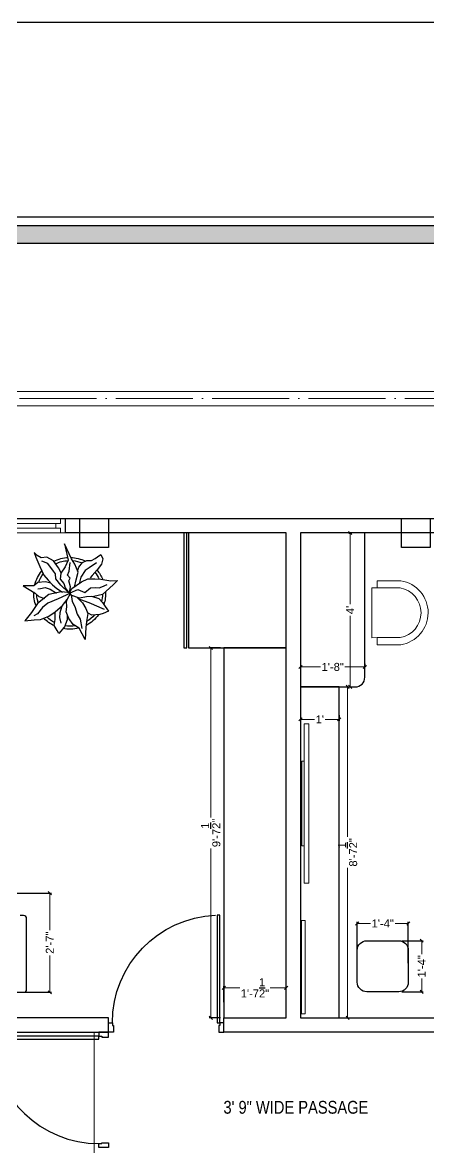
# Model space of a CAD drawing. Header units: millimetres. Extents: x 56222 to 3066687, y -650199 to -121287.
# Drawn here: x 142334.4 to 142461.3, y -176425.5 to -176074 of the extents above; entities that cross this region are included whole.
import ezdxf

# ---------------------------------------------------------------- set-up
doc = ezdxf.new("R2010")
doc.units = ezdxf.units.MM
doc.header["$MEASUREMENT"] = 0
doc.header["$PDMODE"] = 35
doc.linetypes.add('ACAD_ISO04W100', pattern=[30, 24, -3, 0, -3])
doc.layers.get('Defpoints').update_dxf_attribs({"color": 220})
doc.layers.add('AR DOOR', color=40, linetype='Continuous')
doc.layers.add('AR ELE-5', color=134, linetype='Continuous')
for name, color, linetype, lineweight in [('COLUMN', 1, 'Continuous', 30), ('dim05', 1, 'Continuous', 13), ('ELEVATION ( SPIRAL STAIR )', 250, 'Continuous', 9), ('FIRST FLOOR ( TEXT )', 7, 'Continuous', 9), ('FURNITURE', 32, 'Continuous', 9), ('GROUND FLOOR', 7, 'Continuous', 9), ('NAME PLATE', 7, 'Continuous', 25), ('SECOND FLOOR', 7, 'Continuous', 9), ('SECOND FLOOR  ( PLINE )', 251, 'Continuous', 30), ('wall', 7, 'Continuous', 30), ('XX~SLAB ( BEAM )~ ( DIM )', 7, 'Continuous', 9)]:
    doc.layers.add(name, color=color, linetype=linetype, lineweight=lineweight)
doc.layers.add('XX~SLAB ( PLINE )', color=251, linetype='Continuous', plot=False)
doc.styles.add('Arial', font='arial.ttf')
doc.styles.add('KATHA', font='swissc.ttf')
doc.styles.get("Standard").update_dxf_attribs({"font": 'arial.ttf', "height": 6})
doc.dimstyles.new('ISO-25', dxfattribs={"dimtxt": 2.5, "dimasz": 1, "dimexe": 0.5, "dimexo": 1, "dimtad": 0, "dimdec": 1, "dimlunit": 4, "dimtxsty": 'Standard', "dimblk": 'OBLIQUE', "dimcen": 2.5, "dimclrd": 1, "dimclre": 1, "dimclrt": 5, "dimadec": 0, "dimazin": 0, "dimtfac": 1, "dimtdec": 1, "dimtmove": 0, "dimatfit": 3, "dimfxl": 1, "dimlwd": -1, "dimarcsym": 0})

# ---------------------------------------------------------------- blocks, each defined once
blk = doc.blocks.new('LAYOUT FILE')
at = {"layer": 'NAME PLATE', "true_color": 0xd39e00}
h = blk.add_hatch(color=42, dxfattribs=at)
h.paths.add_polyline_path([(3346889.83, -513806.18), (3346889.83, -514260.7), (3347535.56, -514260.7), (3347535.56, -513806.18)])
h.paths.add_polyline_path([(3346894.36, -513810.71), (3347531.03, -513810.71), (3347531.03, -514256.17), (3346894.36, -514256.17)], flags=16)
at = {"layer": 'NAME PLATE', "color": 42, "true_color": 0xd39e00}
for points in [[(3346887.56, -513803.91), (3347537.83, -513803.91), (3347537.83, -514262.96), (3346887.56, -514262.96)], [(3346889.83, -513806.18), (3347535.56, -513806.18), (3347535.56, -514260.7), (3346889.83, -514260.7)], [(3346894.36, -513810.71), (3347531.03, -513810.71), (3347531.03, -514256.17), (3346894.36, -514256.17)]]:
    blk.add_lwpolyline(points, close=True, dxfattribs=at)
blk = doc.blocks.new('*U255')
for points in [[(0, 0), (0, 1120), (-30, 1120), (-30, 0)], [(40, 0), (0, 0), (0, -30), (-10, -30), (-10, -100), (40, -100)], [(-1160, 0), (-1120, 0), (-1120, -30), (-1110, -30), (-1110, -100), (-1160, -100)]]:
    blk.add_lwpolyline(points, close=True)
at = {"layer": 'AR ELE-5', "linetype": 'ByBlock', "ltscale": 15}
blk.add_arc((2, -1), 1122, 92.373, 179.9653, dxfattribs=at)
blk = doc.blocks.new('*U256')
for points in [[(-1160, 0), (-1120, 0), (-1120, 30), (-1110, 30), (-1110, 100), (-1160, 100)], [(0, 0), (0, -1120), (-30, -1120), (-30, 0)], [(40, 0), (0, 0), (0, 30), (-10, 30), (-10, 100), (40, 100)]]:
    blk.add_lwpolyline(points, close=True)
at = {"layer": 'AR ELE-5', "linetype": 'ByBlock', "ltscale": 15}
blk.add_arc((2, 1), 1122, 180.0347, 267.627, dxfattribs=at)
blk = doc.blocks.new('ARPLS010')
at = {"linetype": 'ByBlock'}
for p, q in [((0.179, 0.666), (0.121, 0.605)), ((0.174, 0.573), (0.179, 0.666)), ((-0.248, 0.54), (-0.278, 0.467)), ((-0.182, 0.493), (-0.248, 0.54)), ((-0.222, 0.484), (-0.164, 0.347)), ((-0.125, 0.459), (-0.182, 0.493)), ((0.121, 0.605), (-0.013, 0.459)), ((0.091, 0.447), (0.125, 0.522)), ((0.2, 0.432), (0.174, 0.573)), ((-0.295, 0.42), (-0.302, 0.309)), ((-0.278, 0.467), (-0.295, 0.42)), ((-0.164, 0.347), (-0.139, 0.295)), ((-0.072, 0.404), (-0.125, 0.459)), ((-0.038, 0.302), (-0.072, 0.404)), ((-0.044, 0.336), (-0.049, 0.232)), ((-0.013, 0.459), (-0.044, 0.336)), ((0.077, 0.412), (0.091, 0.447)), ((0.082, 0.358), (0.077, 0.412)), ((0.08, 0.288), (0.082, 0.358)), ((0.203, 0.352), (0.2, 0.432)), ((0.204, 0.254), (0.203, 0.352)), ((0.33, 0.38), (0.252, 0.313)), ((0.409, 0.44), (0.33, 0.38)), ((0.425, 0.373), (0.356, 0.269)), ((0.484, 0.459), (0.409, 0.44)), ((0.459, 0.303), (0.485, 0.354)), ((0.542, 0.434), (0.484, 0.459)), ((0.485, 0.354), (0.533, 0.42)), ((0.533, 0.42), (0.542, 0.434)), ((-0.469, 0.226), (-0.643, 0.216)), ((-0.643, 0.216), (-0.485, 0.134)), ((-0.359, 0.148), (-0.49, 0.172)), ((-0.362, 0.24), (-0.469, 0.226)), ((-0.278, 0.254), (-0.362, 0.24)), ((-0.302, 0.309), (-0.276, 0.258)), ((-0.21, 0.227), (-0.278, 0.254)), ((-0.132, 0.18), (-0.21, 0.227)), ((-0.139, 0.295), (-0.08, 0.131)), ((-0.063, 0.111), (-0.132, 0.18)), ((-0.049, 0.232), (-0.065, 0.135)), ((0.015, 0.209), (0.08, 0.288)), ((0.056, 0.114), (0.015, 0.209)), ((0.068, 0.032), (0.16, 0.165)), ((0.16, 0.165), (0.204, 0.254)), ((0.252, 0.313), (0.216, 0.287)), ((0.318, 0.213), (0.227, 0.157)), ((0.356, 0.269), (0.318, 0.213)), ((0.368, 0.128), (0.432, 0.176)), ((0.432, 0.176), (0.459, 0.236)), ((0.459, 0.236), (0.459, 0.303)), ((-0.485, 0.134), (-0.433, 0.051)), ((-0.433, 0.051), (-0.349, -0.011)), ((-0.287, 0.106), (-0.359, 0.148)), ((-0.18, 0.073), (-0.287, 0.106)), ((-0.111, 0.036), (-0.18, 0.073)), ((-0.013, 0.022), (-0.111, 0.036)), ((-0.084, -0.034), (0.007, 0.018)), ((0.003, 0.011), (-0.076, -0.16)), ((-0.065, 0.135), (-0.024, 0.018)), ((-0.024, 0.018), (0.009, 0.005)), ((0.006, -0.002), (0.068, 0.032)), ((0.007, 0.018), (0.02, -0.121)), ((0.009, 0.005), (0.056, 0.114)), ((0.017, -0.002), (0.091, 0.009)), ((0.088, 0.065), (0.187, 0.091)), ((0.091, 0.009), (0.173, -0.011)), ((0.227, 0.157), (0.132, 0.131)), ((0.173, -0.011), (0.212, 0.004)), ((0.187, 0.091), (0.297, 0.116)), ((0.212, 0.004), (0.252, -0.03)), ((0.297, 0.116), (0.408, 0.071)), ((0.309, 0.109), (0.368, 0.128)), ((0.309, -0.01), (0.43, 0.006)), ((0.408, 0.071), (0.482, 0.024)), ((0.482, 0.024), (0.689, -0.072)), ((-0.464, -0.073), (-0.558, -0.152)), ((-0.558, -0.152), (-0.517, -0.172)), ((-0.366, -0.036), (-0.464, -0.073)), ((-0.336, -0.142), (-0.413, -0.121)), ((-0.306, -0.033), (-0.366, -0.036)), ((-0.349, -0.011), (-0.256, -0.05)), ((-0.269, -0.135), (-0.336, -0.142)), ((-0.193, -0.113), (-0.269, -0.135)), ((-0.259, -0.2), (-0.168, -0.1)), ((-0.256, -0.05), (-0.185, -0.038)), ((-0.185, -0.038), (-0.114, -0.046)), ((-0.168, -0.1), (-0.084, -0.034)), ((-0.114, -0.046), (-0.093, -0.036)), ((0.02, -0.121), (-0.017, -0.291)), ((0.01, -0.014), (0.017, -0.002)), ((0.078, -0.064), (0.01, -0.014)), ((0.016, -0.023), (0.116, -0.122)), ((0.07, -0.179), (0.018, -0.1)), ((0.138, -0.083), (0.078, -0.064)), ((0.116, -0.122), (0.201, -0.195)), ((0.197, -0.135), (0.138, -0.083)), ((0.283, -0.123), (0.197, -0.135)), ((0.252, -0.03), (0.309, -0.01)), ((0.277, -0.114), (0.357, -0.156)), ((0.37, -0.064), (0.283, -0.123)), ((0.357, -0.156), (0.455, -0.226)), ((0.462, -0.021), (0.37, -0.064)), ((0.689, -0.072), (0.462, -0.021)), ((-0.517, -0.172), (-0.447, -0.216)), ((-0.447, -0.216), (-0.363, -0.202)), ((-0.363, -0.202), (-0.263, -0.2)), ((-0.363, -0.408), (-0.318, -0.29)), ((-0.318, -0.29), (-0.259, -0.2)), ((-0.138, -0.304), (-0.199, -0.38)), ((-0.017, -0.291), (-0.141, -0.446)), ((-0.076, -0.16), (-0.138, -0.304)), ((0.059, -0.27), (0.005, -0.185)), ((0.08, -0.342), (0.059, -0.27)), ((0.121, -0.239), (0.07, -0.179)), ((0.184, -0.299), (0.121, -0.239)), ((0.141, -0.261), (0.16, -0.336)), ((0.252, -0.362), (0.184, -0.299)), ((0.201, -0.195), (0.272, -0.198)), ((0.272, -0.198), (0.311, -0.225)), ((0.311, -0.225), (0.415, -0.304)), ((0.415, -0.304), (0.447, -0.388)), ((0.455, -0.226), (0.503, -0.317)), ((-0.368, -0.496), (-0.363, -0.408)), ((-0.287, -0.45), (-0.314, -0.498)), ((-0.199, -0.38), (-0.287, -0.45)), ((-0.141, -0.446), (-0.269, -0.533)), ((-0.042, -0.432), (-0.071, -0.352)), ((0.002, -0.48), (-0.042, -0.432)), ((0.064, -0.446), (0.066, -0.407)), ((0.066, -0.407), (0.08, -0.342)), ((0.15, -0.445), (0.106, -0.5)), ((0.16, -0.336), (0.15, -0.445)), ((0.376, -0.416), (0.252, -0.362)), ((0.502, -0.472), (0.376, -0.416)), ((0.503, -0.317), (0.494, -0.398)), ((0.494, -0.398), (0.528, -0.452)), ((0.528, -0.452), (0.567, -0.494)), ((-0.382, -0.625), (-0.368, -0.496)), ((-0.269, -0.533), (-0.382, -0.625)), ((0.104, -0.646), (0.002, -0.48)), ((0.106, -0.5), (0.104, -0.646)), ((0.567, -0.494), (0.502, -0.472))]:
    blk.add_line(p, q, dxfattribs=at)
for radius, start, end in [(0.5, 87.2367, 107.9154), (0.5, 126.2799, 152.7042), (0.458, 130.7647, 148.9789), (0.458, 91.6596, 104.0784), (0.5, 49.0791, 67.0324), (0.458, 49.8461, 63.9764), (0.458, 5.0517, 21.9108), (0.5, 1.3782, 25.7565), (0.5, 164.9216, 191.0302), (0.458, 169.9629, 188.6517), (0.458, 334.5625, 357.1532), (0.5, 333.6991, 357.5577), (0.5, 205.1623, 226.3204), (0.458, 207.232, 224.0819), (0.5, 249.553, 272.4234), (0.458, 252.8522, 267.711), (0.5, 283.5324, 308.8712), (0.458, 289.266, 306.1107)]:
    blk.add_arc((0, 0), radius, start, end, dxfattribs=at)
blk = doc.blocks.new('_Oblique')
at = {"layer": 'wall', "color": 0, "lineweight": -2}
blk.add_line((-0.5, -0.5), (0.5, 0.5), dxfattribs=at)
blk = doc.blocks.new('*D604')
at = {"layer": 'Defpoints', "color": 0, "lineweight": 0, "transparency": 16777216}
for p in [(142397.28, -176269.43, -0.13), (142393.22, -176385.02), (142397.28, -176385.02, -0.13)]:
    blk.add_point(p, dxfattribs=at)
at = {"layer": 'dim05', "color": 1, "linetype": 'Continuous', "lineweight": -2, "transparency": 16777216}
for p, q in [((142396.28, -176269.43), (142392.72, -176269.43)), ((142396.28, -176385.02), (142392.72, -176385.02))]:
    blk.add_line(p, q, dxfattribs=at)
at = {"layer": 'dim05', "color": 1, "linetype": 'Continuous', "transparency": 16777216}
for p, q in [((142393.22, -176269.43), (142393.22, -176322.37)), ((142393.22, -176385.02), (142393.22, -176332.08))]:
    blk.add_line(p, q, dxfattribs=at)
at = {"layer": 'dim05', "color": 1, "transparency": 16777216}
for p, rotation in [((142393.22, -176269.43), 90), ((142393.22, -176385.02), 270)]:
    blk.add_blockref('_Oblique', p, dxfattribs=dict(at, rotation=rotation))
at = {"layer": 'dim05', "color": 5, "lineweight": 25, "transparency": 16777216, "insert": (142393.22, -176327.22), "char_height": 2.5, "attachment_point": 5, "rotation": 90, "style": 'Arial'}
blk.add_mtext('9\'-7{\\H1x;\\S1/2;}"', dxfattribs=at)
blk = doc.blocks.new('*D605')
at = {"layer": 'Defpoints', "color": 0, "lineweight": 0, "transparency": 16777216}
for p in [(142416.78, -176375.62), (142397.28, -176381.09, -0.13), (142416.78, -176381.09, -0.13)]:
    blk.add_point(p, dxfattribs=at)
at = {"layer": 'dim05', "color": 1, "linetype": 'Continuous', "lineweight": -2, "transparency": 16777216}
for p, q in [((142397.28, -176380.09), (142397.28, -176375.12)), ((142416.78, -176380.09), (142416.78, -176375.12))]:
    blk.add_line(p, q, dxfattribs=at)
at = {"layer": 'dim05', "color": 1, "linetype": 'Continuous', "transparency": 16777216}
for p, q in [((142397.28, -176375.62), (142402.29, -176375.62)), ((142416.78, -176375.62), (142411.77, -176375.62))]:
    blk.add_line(p, q, dxfattribs=at)
at = {"layer": 'dim05', "color": 1, "transparency": 16777216, "rotation": 180}
blk.add_blockref('_Oblique', (142397.28, -176375.62), dxfattribs=at)
at = {"layer": 'dim05', "color": 1, "transparency": 16777216}
blk.add_blockref('_Oblique', (142416.78, -176375.62), dxfattribs=at)
at = {"layer": 'dim05', "color": 5, "lineweight": 25, "transparency": 16777216, "insert": (142407.03, -176375.62), "char_height": 2.5, "attachment_point": 5, "style": 'Arial'}
blk.add_mtext('1\'-7{\\H1x;\\S1/2;}"', dxfattribs=at)
blk = doc.blocks.new('*D606')
at = {"layer": 'Defpoints', "color": 0, "lineweight": 0, "transparency": 16777216}
for p in [(142435.36, -176233.52, -0.13), (142435.34, -176281.6, -0.13), (142436.77, -176281.6)]:
    blk.add_point(p, dxfattribs=at)
at = {"layer": 'dim05', "color": 1, "linetype": 'Continuous', "lineweight": -2, "transparency": 16777216}
for p, q in [((142436.36, -176233.52), (142437.27, -176233.52)), ((142436.34, -176281.6), (142437.27, -176281.6))]:
    blk.add_line(p, q, dxfattribs=at)
at = {"layer": 'dim05', "color": 1, "linetype": 'Continuous', "transparency": 16777216}
for p, q in [((142436.77, -176233.52), (142436.77, -176255.74)), ((142436.77, -176281.6), (142436.77, -176259.39))]:
    blk.add_line(p, q, dxfattribs=at)
at = {"layer": 'dim05', "color": 1, "transparency": 16777216}
for p, rotation in [((142436.77, -176233.52), 90), ((142436.77, -176281.6), 270)]:
    blk.add_blockref('_Oblique', p, dxfattribs=dict(at, rotation=rotation))
at = {"layer": 'dim05', "color": 5, "lineweight": 25, "transparency": 16777216, "insert": (142436.77, -176257.56), "char_height": 2.5, "attachment_point": 5, "rotation": 90, "style": 'Arial'}
blk.add_mtext("4'", dxfattribs=at)
blk = doc.blocks.new('*D607')
at = {"layer": 'Defpoints', "color": 0, "lineweight": 0, "transparency": 16777216}
for p in [(142421.28, -176275.37, -0.13), (142441.37, -176275.37, -0.13), (142441.37, -176275.37)]:
    blk.add_point(p, dxfattribs=at)
at = {"layer": 'dim05', "color": 1, "linetype": 'Continuous', "lineweight": -2, "transparency": 16777216}
for p, q in [((142421.28, -176274.37), (142421.28, -176274.87)), ((142441.37, -176274.37), (142441.37, -176274.87))]:
    blk.add_line(p, q, dxfattribs=at)
at = {"layer": 'dim05', "color": 1, "linetype": 'Continuous', "transparency": 16777216}
for p, q in [((142421.28, -176275.37), (142427.5, -176275.37)), ((142441.37, -176275.37), (142435.16, -176275.37))]:
    blk.add_line(p, q, dxfattribs=at)
at = {"layer": 'dim05', "color": 1, "transparency": 16777216, "rotation": 180}
blk.add_blockref('_Oblique', (142421.28, -176275.37), dxfattribs=at)
at = {"layer": 'dim05', "color": 1, "transparency": 16777216}
blk.add_blockref('_Oblique', (142441.37, -176275.37), dxfattribs=at)
at = {"layer": 'dim05', "color": 5, "lineweight": 25, "transparency": 16777216, "insert": (142431.33, -176275.37), "char_height": 2.5, "attachment_point": 5, "style": 'Arial'}
blk.add_mtext('1\'-8"', dxfattribs=at)
blk = doc.blocks.new('*D608')
at = {"layer": 'Defpoints', "color": 0, "lineweight": 0, "transparency": 16777216}
for p in [(142433.33, -176281.6, -0.13), (142433.33, -176385.02, -0.13), (142435.98, -176385.02)]:
    blk.add_point(p, dxfattribs=at)
at = {"layer": 'dim05', "color": 1, "linetype": 'Continuous', "lineweight": -2, "transparency": 16777216}
for p, q in [((142434.33, -176281.6), (142436.48, -176281.6)), ((142434.33, -176385.02), (142436.48, -176385.02))]:
    blk.add_line(p, q, dxfattribs=at)
at = {"layer": 'dim05', "color": 1, "linetype": 'Continuous', "transparency": 16777216}
for p, q in [((142435.98, -176281.6), (142435.98, -176328.45)), ((142435.98, -176385.02), (142435.98, -176338.17))]:
    blk.add_line(p, q, dxfattribs=at)
at = {"layer": 'dim05', "color": 1, "transparency": 16777216}
for p, rotation in [((142435.98, -176281.6), 90), ((142435.98, -176385.02), 270)]:
    blk.add_blockref('_Oblique', p, dxfattribs=dict(at, rotation=rotation))
at = {"layer": 'dim05', "color": 5, "lineweight": 25, "transparency": 16777216, "insert": (142435.98, -176333.31), "char_height": 2.5, "attachment_point": 5, "rotation": 90, "style": 'Arial'}
blk.add_mtext('8\'-7{\\H1x;\\S1/2;}"', dxfattribs=at)
blk = doc.blocks.new('*D609')
at = {"layer": 'Defpoints', "color": 0, "lineweight": 0, "transparency": 16777216}
for p in [(142421.28, -176289.44, -0.13), (142433.33, -176289.44, -0.13), (142433.33, -176291.74)]:
    blk.add_point(p, dxfattribs=at)
at = {"layer": 'dim05', "color": 1, "linetype": 'Continuous', "lineweight": -2, "transparency": 16777216}
for p, q in [((142421.28, -176290.44), (142421.28, -176292.24)), ((142433.33, -176290.44), (142433.33, -176292.24))]:
    blk.add_line(p, q, dxfattribs=at)
at = {"layer": 'dim05', "color": 1, "linetype": 'Continuous', "transparency": 16777216}
for p, q in [((142421.28, -176291.74), (142425.65, -176291.74)), ((142433.33, -176291.74), (142428.96, -176291.74))]:
    blk.add_line(p, q, dxfattribs=at)
at = {"layer": 'dim05', "color": 1, "transparency": 16777216, "rotation": 180}
blk.add_blockref('_Oblique', (142421.28, -176291.74), dxfattribs=at)
at = {"layer": 'dim05', "color": 1, "transparency": 16777216}
blk.add_blockref('_Oblique', (142433.33, -176291.74), dxfattribs=at)
at = {"layer": 'dim05', "color": 5, "lineweight": 25, "transparency": 16777216, "insert": (142427.3, -176291.74), "char_height": 2.5, "attachment_point": 5, "style": 'Arial'}
blk.add_mtext("1'", dxfattribs=at)
blk = doc.blocks.new('*D610')
at = {"layer": 'Defpoints', "color": 0, "lineweight": 0, "transparency": 16777216}
for p in [(142454.95, -176355.52), (142438.99, -176368.89, -0.13), (142454.95, -176368.89, -0.13)]:
    blk.add_point(p, dxfattribs=at)
at = {"layer": 'dim05', "color": 1, "linetype": 'Continuous', "lineweight": -2, "transparency": 16777216}
for p, q in [((142438.99, -176367.89), (142438.99, -176355.02)), ((142454.95, -176367.89), (142454.95, -176355.02))]:
    blk.add_line(p, q, dxfattribs=at)
at = {"layer": 'dim05', "color": 1, "linetype": 'Continuous', "transparency": 16777216}
for p, q in [((142438.99, -176355.52), (142443.14, -176355.52)), ((142454.95, -176355.52), (142450.8, -176355.52))]:
    blk.add_line(p, q, dxfattribs=at)
at = {"layer": 'dim05', "color": 1, "transparency": 16777216, "rotation": 180}
blk.add_blockref('_Oblique', (142438.99, -176355.52), dxfattribs=at)
at = {"layer": 'dim05', "color": 1, "transparency": 16777216}
blk.add_blockref('_Oblique', (142454.95, -176355.52), dxfattribs=at)
at = {"layer": 'dim05', "color": 5, "lineweight": 25, "transparency": 16777216, "insert": (142446.97, -176355.52), "char_height": 2.5, "attachment_point": 5, "style": 'Arial'}
blk.add_mtext('1\'-4"', dxfattribs=at)
blk = doc.blocks.new('*D611')
at = {"layer": 'Defpoints', "color": 0, "lineweight": 0, "transparency": 16777216}
for p in [(142451.95, -176360.91, -0.13), (142451.95, -176376.87, -0.13), (142459.13, -176376.87)]:
    blk.add_point(p, dxfattribs=at)
at = {"layer": 'dim05', "color": 1, "linetype": 'Continuous', "lineweight": -2, "transparency": 16777216}
for p, q in [((142452.95, -176360.91), (142459.63, -176360.91)), ((142452.95, -176376.87), (142459.63, -176376.87))]:
    blk.add_line(p, q, dxfattribs=at)
at = {"layer": 'dim05', "color": 1, "linetype": 'Continuous', "transparency": 16777216}
for p, q in [((142459.13, -176360.91), (142459.13, -176365.06)), ((142459.13, -176376.87), (142459.13, -176372.72))]:
    blk.add_line(p, q, dxfattribs=at)
at = {"layer": 'dim05', "color": 1, "transparency": 16777216}
for p, rotation in [((142459.13, -176360.91), 90), ((142459.13, -176376.87), 270)]:
    blk.add_blockref('_Oblique', p, dxfattribs=dict(at, rotation=rotation))
at = {"layer": 'dim05', "color": 5, "lineweight": 25, "transparency": 16777216, "insert": (142459.13, -176368.89), "char_height": 2.5, "attachment_point": 5, "rotation": 90, "style": 'Arial'}
blk.add_mtext('1\'-4"', dxfattribs=at)
blk = doc.blocks.new('*D623')
at = {"layer": 'Defpoints', "color": 0, "lineweight": 0, "transparency": 16777216}
for p in [(142329.94, -176346.03, -0.13), (142329.95, -176377.02, -0.13), (142342.92, -176377.02)]:
    blk.add_point(p, dxfattribs=at)
at = {"layer": 'dim05', "color": 1, "linetype": 'Continuous', "lineweight": -2, "transparency": 16777216}
for p, q in [((142330.94, -176346.03), (142343.42, -176346.03)), ((142330.95, -176377.02), (142343.42, -176377.02))]:
    blk.add_line(p, q, dxfattribs=at)
at = {"layer": 'dim05', "color": 1, "linetype": 'Continuous', "transparency": 16777216}
for p, q in [((142342.92, -176346.03), (142342.92, -176357.56)), ((142342.92, -176377.02), (142342.92, -176365.5))]:
    blk.add_line(p, q, dxfattribs=at)
at = {"layer": 'dim05', "color": 1, "transparency": 16777216}
for p, rotation in [((142342.92, -176346.03), 90), ((142342.92, -176377.02), 270)]:
    blk.add_blockref('_Oblique', p, dxfattribs=dict(at, rotation=rotation))
at = {"layer": 'dim05', "color": 5, "lineweight": 25, "transparency": 16777216, "insert": (142342.92, -176361.53), "char_height": 2.5, "attachment_point": 5, "rotation": 90, "style": 'Arial'}
blk.add_mtext('2\'-7"', dxfattribs=at)

msp = doc.modelspace()

# ---------------------------------------------------------------- linework, layer by layer
at = {"lineweight": 9, "elevation": -0.1256}
for points in [[(142423.8639, -176293.1345), (142422.4172, -176293.1345), (142422.4172, -176342.9701), (142423.8639, -176342.9701)], [(142422.4172, -176304.8339), (142421.6513, -176304.8339), (142421.6513, -176331.2708), (142422.4172, -176331.2708)]]:
    msp.add_lwpolyline(points, close=True, dxfattribs=at)
at = {"layer": 'COLUMN', "elevation": -0.1256}
for points in [[(142352.2796, -176229.0155), (142361.2796, -176229.0155), (142361.2796, -176238.0155), (142352.2796, -176238.0155)], [(142452.7796, -176229.0155), (142461.7796, -176229.0155), (142461.7796, -176238.0155), (142452.7796, -176238.0155)]]:
    msp.add_lwpolyline(points, close=True, dxfattribs=at)
at = {"layer": 'ELEVATION ( SPIRAL STAIR )', "color": 5, "elevation": -0.1256}
msp.add_lwpolyline([(142421.6061, -176383.7134), (142422.7626, -176383.7134), (142422.7626, -176354.6145), (142421.6061, -176354.6145)], close=True, dxfattribs=at)
at = {"layer": 'FURNITURE'}
for p, q in [((142445.2008, -176250.6776, -0.1256), (142443.5154, -176250.669, -0.1256)), ((142448.3734, -176250.669, -0.1256), (142452.281, -176250.669, -0.1256))]:
    msp.add_line(p, q, dxfattribs=at)
at = {"layer": 'FURNITURE', "lineweight": 30, "elevation": -0.1256}
for points in [[(142384.7757, -176269.4341), (142385.7931, -176269.4341), (142385.7931, -176233.5155), (142384.7757, -176233.5155)], [(142416.7799, -176233.5155), (142386.2252, -176233.5155), (142386.2252, -176269.4341), (142416.7799, -176269.4341)], [(142397.2796, -176385.0023), (142416.7794, -176385.0023), (142416.7794, -176269.4341), (142397.2796, -176269.4341)], [(142433.3265, -176281.6011), (142421.2796, -176281.6011), (142421.2796, -176385.0155), (142433.3265, -176385.0155)]]:
    msp.add_lwpolyline(points, close=True, dxfattribs=at)
for points in [[(142438.3734, -176281.6061, 0.41421356), (142441.3734, -176278.6061), (142441.3734, -176233.5205), (142421.2796, -176233.5106), (142421.2796, -176281.5962), (142438.3734, -176281.6061)], [(142306.6584, -176353.0331), (142305.6584, -176353.0331, 0.41421356), (142304.6584, -176354.0331), (142304.6584, -176376.0331, 0.41421356), (142305.6584, -176377.0331), (142334.6759, -176377.0222, 0.41421356), (142335.6759, -176376.0222), (142335.6759, -176354.0331, 0.41421356), (142334.6759, -176353.0331), (142333.6584, -176353.0331)]]:
    msp.add_lwpolyline(points, format="xyb", dxfattribs=at)
at = {"layer": 'FURNITURE', "elevation": -0.1256, "flags": 128}
for points in [[(142445.2008, -176266.2112), (142445.2008, -176268.4358), (142452.5829, -176268.4358, 0.85361338), (142452.6343, -176248.4358), (142445.2008, -176248.4358), (142445.2008, -176250.6604)], [(142447.423, -176266.2112), (142445.2008, -176266.2112), (142452.3995, -176266.2136, 0.83575836), (142452.4448, -176250.658), (142447.423, -176250.658), (142445.2008, -176250.658)]]:
    msp.add_lwpolyline(points, format="xyb", dxfattribs=at)
at = {"layer": 'FURNITURE', "elevation": -0.1256}
msp.add_lwpolyline([(142443.5154, -176250.669), (142443.5154, -176266.2198), (142445.2008, -176266.2112)], dxfattribs=at)
at = {"layer": 'FURNITURE', "lineweight": 30, "elevation": -0.1256}
msp.add_lwpolyline([(142441.9855, -176360.9104), (142451.9537, -176360.9104, -0.41421356), (142454.9537, -176363.9104), (142454.9537, -176373.8665, -0.41421356), (142451.9537, -176376.8665), (142441.9855, -176376.8665, -0.41421356), (142438.9855, -176373.8665), (142438.9855, -176363.9104, -0.41421356)], format="xyb", close=True, dxfattribs=at)
at = {"layer": 'GROUND FLOOR'}
for p, q in [((142098.0296, -176189.2655, -0.1256), (142598.2796, -176189.2655, -0.1256)), ((142102.5296, -176193.7655, -0.1256), (142598.2796, -176193.7655, -0.1256))]:
    msp.add_line(p, q, dxfattribs=at)
at = {"layer": 'GROUND FLOOR', "color": 1, "linetype": 'ACAD_ISO04W100', "elevation": -0.1256}
msp.add_lwpolyline([(142598.2796, -176191.5155), (142100.2796, -176191.5155), (142100.2796, -176654.0155), (142598.2796, -176654.0155)], dxfattribs=at)
at = {"layer": 'SECOND FLOOR'}
for p, q in [((142197.7796, -176229.0155, -0.1256), (142598.2796, -176229.0155, -0.1256)), ((142347.7796, -176229.0155, -0.1256), (142347.7796, -176233.5155, -0.1256)), ((142206.7796, -176233.5155, -0.1256), (142416.7796, -176233.5155, -0.1256)), ((142416.7796, -176233.5155, -0.1256), (142416.7796, -176385.0155, -0.1256)), ((142421.2796, -176233.5155, -0.1256), (142589.2796, -176233.5155, -0.1256)), ((142421.2796, -176385.0155, -0.1256), (142421.2796, -176233.5155, -0.1256)), ((142323.7796, -176385.0155, -0.1256), (142361.2796, -176385.0155, -0.1256)), ((142361.2796, -176389.5155, -0.1256), (142361.2796, -176385.0155, -0.1256)), ((142206.7796, -176389.5155, -0.1256), (142361.2796, -176389.5155, -0.1256)), ((142356.7796, -176539.5155, -0.1256), (142356.7796, -176389.5155, -0.1256)), ((142416.7796, -176389.5155, -0.1256), (142421.2796, -176389.5155, -0.1256))]:
    msp.add_line(p, q, dxfattribs=at)
at = {"layer": 'SECOND FLOOR', "elevation": -0.1256}
msp.add_lwpolyline([(142347.7796, -176229.0155), (142346.2796, -176229.0155), (142346.2796, -176230.5155), (142344.7796, -176230.5155), (142344.7796, -176232.0155), (142278.7796, -176232.0155), (142278.7796, -176230.5155), (142277.2796, -176230.5155), (142277.2796, -176229.0155), (142275.7796, -176229.0155), (142275.7796, -176233.5155), (142277.2796, -176233.5155), (142277.2796, -176232.0155), (142278.7796, -176232.0155), (142278.7796, -176230.5155), (142344.7796, -176230.5155), (142344.7796, -176232.0155), (142346.2796, -176232.0155), (142346.2796, -176233.5155), (142347.7796, -176233.5155), (142347.7796, -176229.0155), (142275.7796, -176229.0155), (142275.7796, -176233.5155), (142347.7796, -176233.5155)], close=True, dxfattribs=at)
at = {"layer": 'SECOND FLOOR  ( PLINE )', "elevation": -0.1256}
for points in [[(142416.7796, -176389.5155), (142397.2796, -176389.5155), (142397.2796, -176385.0155), (142416.7796, -176385.0155), (142416.7796, -176233.5155), (142347.7796, -176233.5155), (142347.7796, -176229.0155), (142493.2789, -176229.0155), (142493.2789, -176233.5155), (142421.2796, -176233.5155), (142421.2796, -176385.0155), (142463.2796, -176385.0155), (142463.2796, -176389.5155), (142421.2796, -176389.5155)], [(142361.2796, -176385.0155), (142323.7796, -176385.0155), (142323.7796, -176389.5155), (142361.2796, -176389.5155)]]:
    msp.add_lwpolyline(points, close=True, dxfattribs=at)
at = {"layer": 'XX~SLAB ( BEAM )~ ( DIM )', "color": 3, "lineweight": 30}
msp.add_lwpolyline([(142840.5563, -176074.0129), (140057.6713, -176074.0129), (140057.6713, -176727.0703), (142840.5563, -176727.0703)], close=True, dxfattribs=at)
at = {"layer": 'XX~SLAB ( PLINE )', "elevation": -0.1256}
msp.add_lwpolyline([(142193.2796, -176229.0155), (142598.2796, -176229.0155), (142598.2796, -176539.5155), (142589.2796, -176539.5155), (142569.475, -176539.5155), (142529.1378, -176539.5155), (142503.7796, -176539.5155), (142356.7796, -176539.5155), (142283.5361, -176539.5155), (142193.2796, -176539.5155)], close=True, dxfattribs=at)

# ---------------------------------------------------------------- block references
at = {"xscale": -22.43806280742462, "yscale": 22.43806280742462, "zscale": 22.43806280742462, "rotation": 269.893550954013}
msp.add_blockref('ARPLS010', (142349.1352, -176252.3921, -0.1256), dxfattribs=at)
at = {"layer": 'AR DOOR', "linetype": 'ByBlock', "lineweight": -2, "extrusion": (0, 0, -1), "yscale": 0.02999999999996949, "zscale": -0.02999999999996949}
for name, p, xscale, rotation in [('*U256', (-142396.0796, -176386.5155, 0.1256), 0.02999999999996949, 180), ('*U255', (-142358.2796, -176390.7155, 0.1256), -0.02999999999996949, 270)]:
    msp.add_blockref(name, p, dxfattribs=dict(at, xscale=xscale, rotation=rotation))
at = {"layer": 'NAME PLATE', "lineweight": 0, "xscale": 1.209046105522275, "yscale": 1.209046105522275, "zscale": 1.209046105522275}
msp.add_blockref('LAYOUT FILE', (-3904558.0324, 445077.9301), dxfattribs=at)

# ---------------------------------------------------------------- texts
at = {"layer": 'FIRST FLOOR ( TEXT )', "insert": (142419.8233, -176412.9787, -0.1256), "char_height": 4, "attachment_point": 5, "style": 'KATHA'}
msp.add_mtext('3\' 9" WIDE PASSAGE', dxfattribs=at)

# ---------------------------------------------------------------- dimensions: what is measured, and where the dimension line sits
at = {"layer": 'dim05', "color": 27, "lineweight": 25, "true_color": 0x7d5120}
for base, p1, p2, picture, middle in [((142436.7731, -176281.6043), (142435.3642, -176233.5175, -0.1256), (142435.3365, -176281.6043, -0.1256), '*D606', (142436.7731, -176257.5609)), ((142393.2231, -176385.0155), (142397.2796, -176269.4341, -0.1256), (142397.2796, -176385.0155, -0.1256), '*D604', (142393.2231, -176327.2248)), ((142435.9845, -176385.0155), (142433.3265, -176281.6011, -0.1256), (142433.3265, -176385.0155, -0.1256), '*D608', (142435.9845, -176333.3083)), ((142342.9169, -176377.024), (142329.9433, -176346.0331, -0.1256), (142329.9549, -176377.024, -0.1256), '*D623', (142342.9169, -176361.5285)), ((142459.1313, -176376.8665), (142451.9537, -176360.9104, -0.1256), (142451.9537, -176376.8665, -0.1256), '*D611', (142459.1313, -176368.8885))]:
    dim = msp.add_linear_dim(base=base, p1=p1, p2=p2, angle=90, dimstyle='ISO-25', override={"dimtxsty": 'Arial'}, dxfattribs=at)
    dim.commit()
    dim.dimension.update_dxf_attribs({"geometry": picture, "text_midpoint": middle})
for base, p1, p2, picture, middle in [((142441.3734, -176275.3677), (142421.2796, -176275.3677, -0.1256), (142441.3734, -176275.3677, -0.1256), '*D607', (142431.3265, -176275.3677)), ((142433.3265, -176291.7407), (142421.2796, -176289.444, -0.1256), (142433.3265, -176289.444, -0.1256), '*D609', (142427.3031, -176291.7407)), ((142454.9537, -176355.5222), (142438.9855, -176368.8885, -0.1256), (142454.9537, -176368.8885, -0.1256), '*D610', (142446.9696, -176355.5222)), ((142416.7794, -176375.6233), (142397.2796, -176381.0887, -0.1256), (142416.7794, -176381.0887, -0.1256), '*D605', (142407.0295, -176375.6233))]:
    dim = msp.add_linear_dim(base=base, p1=p1, p2=p2, dimstyle='ISO-25', override={"dimtxsty": 'Arial'}, dxfattribs=at)
    dim.commit()
    dim.dimension.update_dxf_attribs({"geometry": picture, "text_midpoint": middle})

doc.saveas('drawing.dxf')
